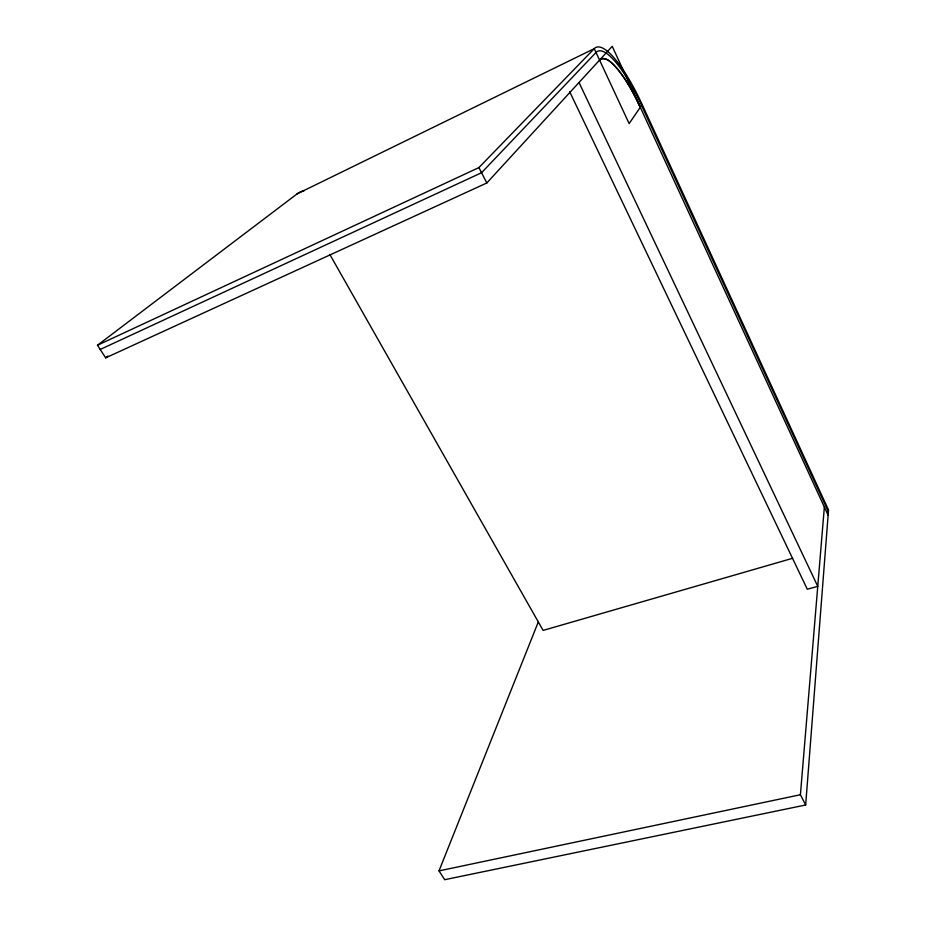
<?xml version="1.0" encoding="UTF-8"?>
<svg xmlns="http://www.w3.org/2000/svg" width="926" height="926" viewBox="0 0 926 926"><rect width="100%" height="100%" fill="white"/><g stroke="black" fill="none" stroke-linecap="round" stroke-linejoin="round"><path stroke-width="1.39" d="M538.319 621.913L439.005 870.891L444.723 879.7L805.666 804.983L828.527 510.041L642.169 104.545A82.136 20.708 67.4 0 0 594.249 48.65L297.084 193.893L97.473 345.248L105.668 357.853L486.81 182.978L612.225 46.3L828.122 515.215M805.666 804.983L800.411 794.74L824.36 507.054M642.169 104.545L629.136 123.586L594.249 48.65L478.916 167.583L97.473 345.248M105.668 357.853L107.948 356.07M100.216 349.461L481.555 172.722L596.031 52.469A78.027 19.666 67.4 0 1 641.544 105.46L828.388 511.765M792.714 558.262L543.122 630.409L329.783 254.395M439.005 870.891L800.411 794.74M478.916 167.583L486.81 182.978M569.698 91.755L807.287 589.237L817.762 586.332L579.016 82.495M297.084 193.893A73.652 34.794 64.4 0 1 304.156 190.768M600.696 59.16L599.573 60.086A69.786 17.594 67.4 0 1 640.294 107.277C633.893 93.63 626.717 80.157 617.075 68.489C612.896 64.264 607.514 56.787 600.696 59.16"/></g></svg>
